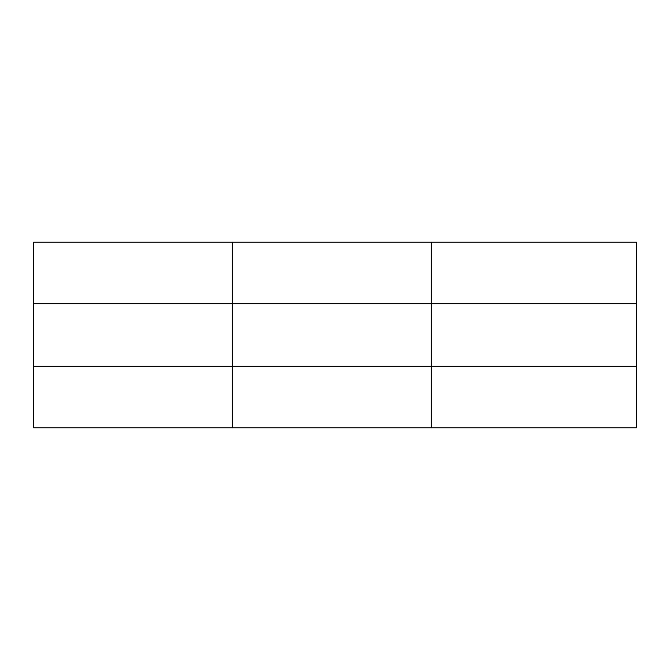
<?xml version="1.0" encoding="UTF-8"?>
<svg xmlns="http://www.w3.org/2000/svg" width="670" height="670" viewBox="0 0 670 670"><rect width="100%" height="100%" fill="white"/><g stroke="black" fill="none" stroke-linecap="round" stroke-linejoin="round"><path stroke-width="1" d="M232.49 242.398L232.49 427.602M431.48 242.398L431.48 427.602M33.5 303.518L636.5 303.518M33.5 366.482L636.5 366.482M636.5 242.398L636.5 427.602L33.5 427.602L33.5 242.398L636.5 242.398"/></g></svg>
